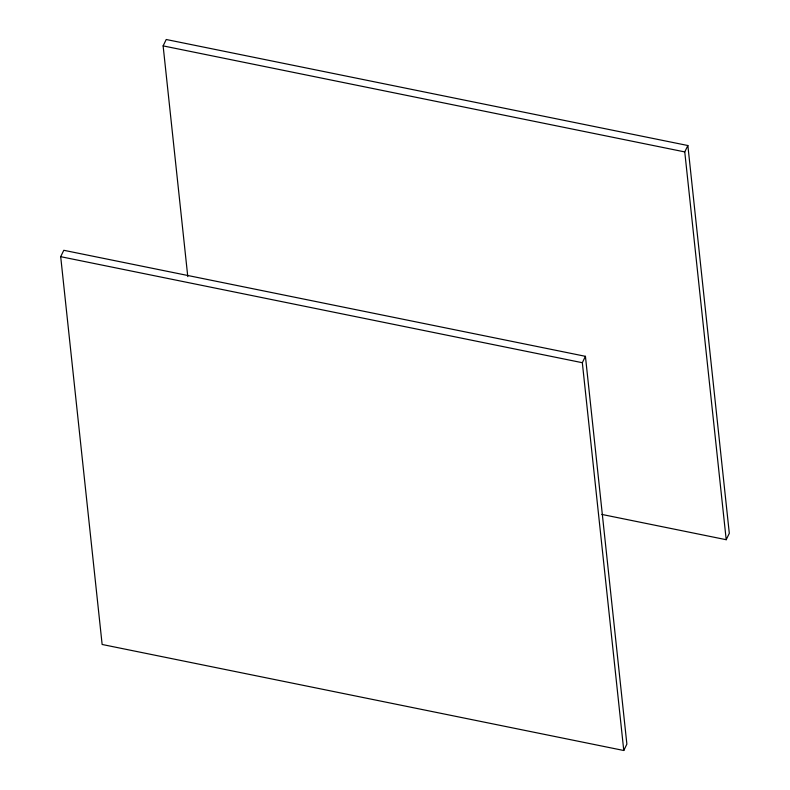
<?xml version="1.0" encoding="UTF-8"?>
<svg xmlns="http://www.w3.org/2000/svg" width="790" height="790" viewBox="0 0 790 790"><rect width="100%" height="100%" fill="white"/><g stroke="black" fill="none" stroke-linecap="round" stroke-linejoin="round"><path stroke-width="1.19" d="M60.692 256.681L63.792 250.292L585.43 356.32L626.875 744.111L623.774 750.5L102.137 644.472L60.692 256.681L582.329 362.709L623.774 750.5M187.783 276.599L163.125 45.889L166.226 39.5L687.863 145.528L729.308 533.319L726.207 539.708L601.832 514.428M582.329 362.709L585.43 356.32M726.207 539.708L684.762 151.917L687.863 145.528M163.125 45.889L684.762 151.917"/></g></svg>
